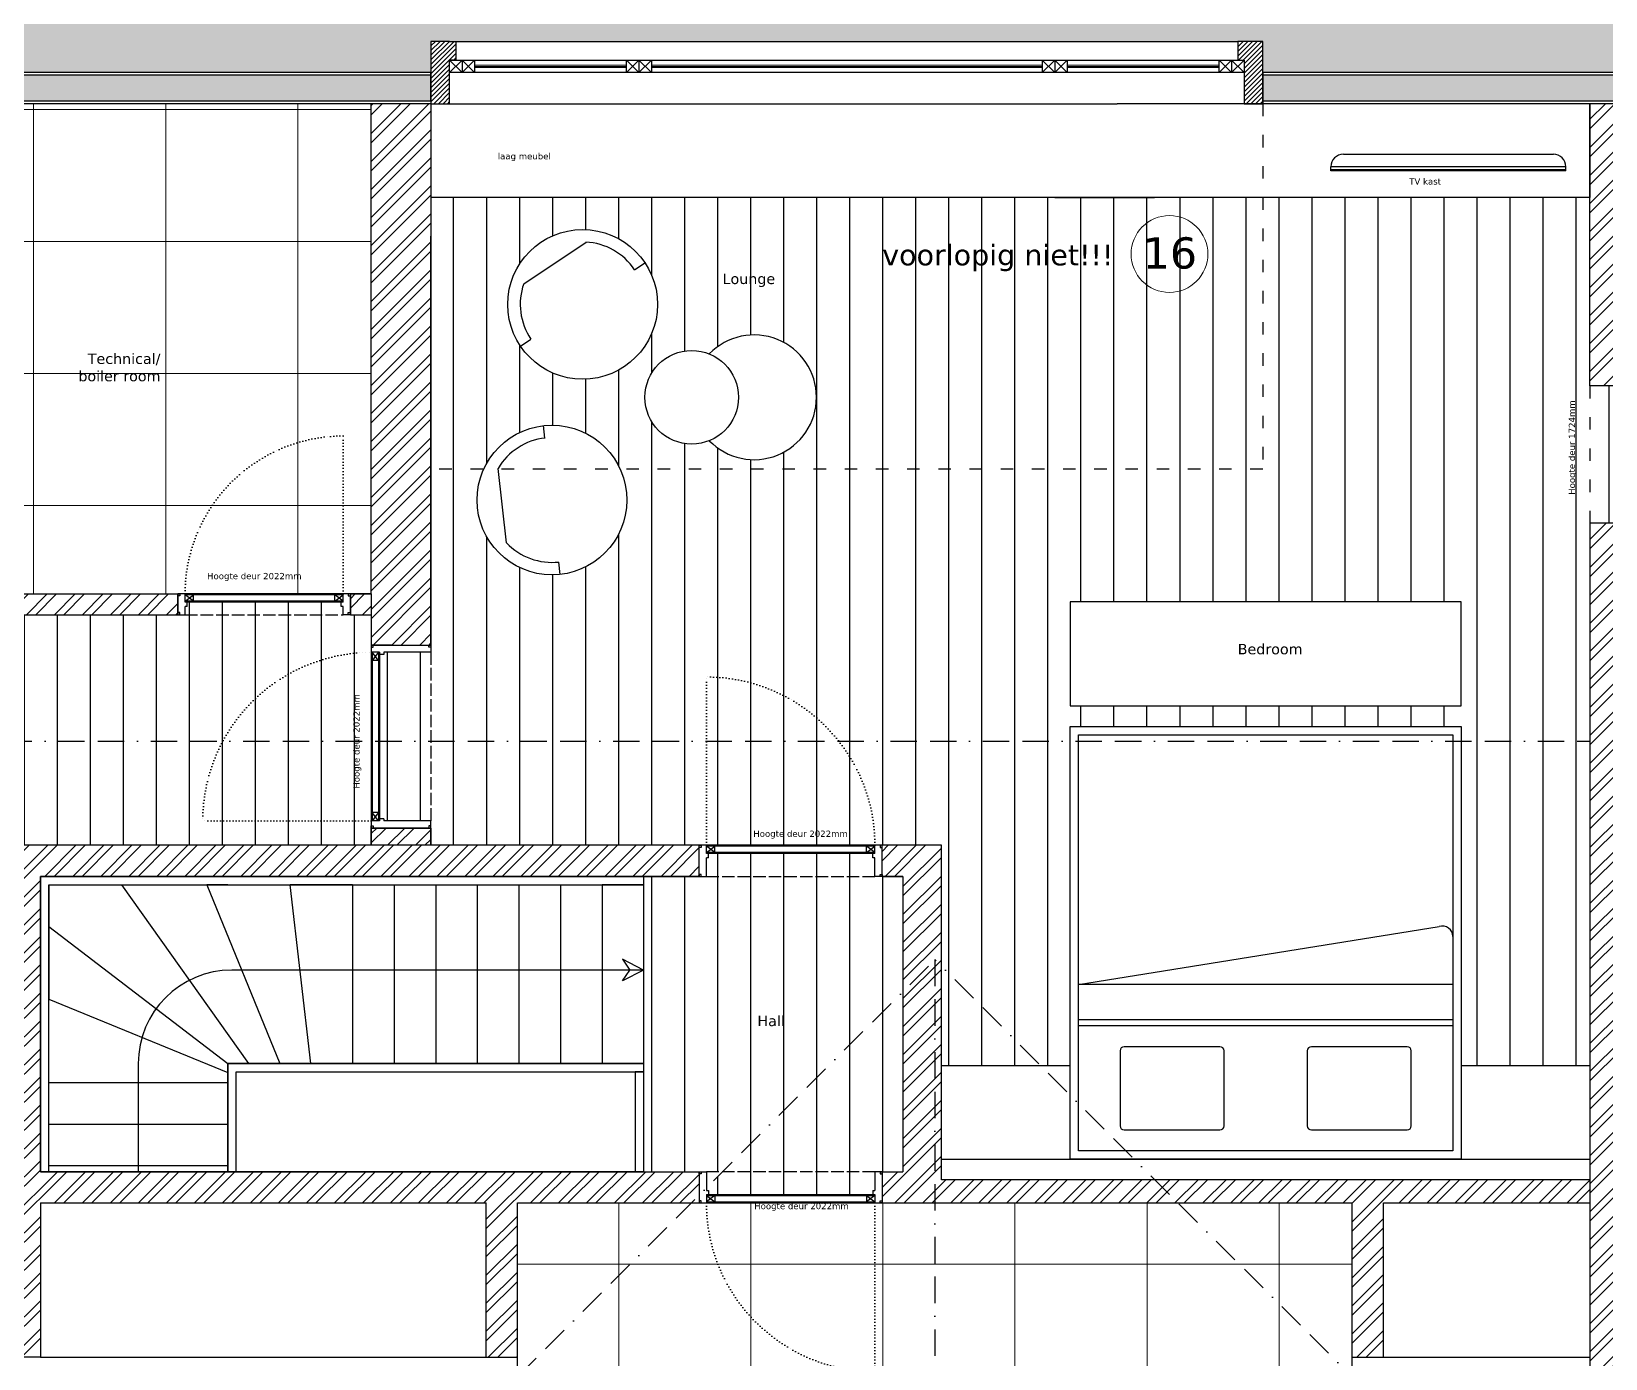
# Model space of a CAD drawing. Header units: millimetres. Extents: x -153917 to -31303, y -39726 to 31262.
# Drawn here: x -146334 to -138765, y -5533 to 849 of the extents above; entities that cross this region are included whole.
import ezdxf

# ---------------------------------------------------------------- set-up
doc = ezdxf.new("R2010")
doc.units = ezdxf.units.MM
doc.header["$LTSCALE"] = 5
for name, pattern in [('ACAD_ISO02W100', [15, 12, -3]), ('ACAD_ISO03W100', [30, 12, -18]), ('ACAD_ISO07W100', [3, 0, -3]), ('BORDERX2', [88.9, 25.4, -12.7, 25.4, -12.7, 0, -12.7])]:
    doc.linetypes.add(name, pattern=pattern)
for name, color, linetype in [('Bemating', 1, 'Continuous'), ('Deuren', 8, 'Continuous'), ('invulling muren', 252, 'Continuous'), ('Meubel', 8, 'Continuous'), ('Meubels', 8, 'Continuous'), ('muren', 7, 'Continuous'), ('ramen', 8, 'Continuous'), ('Tekst', 7, 'Continuous'), ('trap', 8, 'Continuous')]:
    doc.layers.add(name, color=color, linetype=linetype)
doc.layers.add('Nummering schrijnwerkerij', color=80, linetype='Continuous', lineweight=0)
doc.layers.add('verre', color=4, linetype='Continuous', lineweight=0)
doc.layers.add('parket', color=7, linetype='Continuous', true_color=0xe6d6b7)
doc.layers.add('TV', color=7, linetype='Continuous', true_color=0x4a7369)
doc.layers.add('tegel', color=7, linetype='Continuous', lineweight=0, true_color=0xcbcac8)
doc.styles.add('Arial', font='txt.shx')
doc.styles.add('Geneva', font='')
doc.styles.get('Geneva').set_extended_font_data('Geneva')
doc.dimstyles.new('ISO-25', dxfattribs={"dimtxt": 100, "dimasz": 25, "dimexe": 1.25, "dimexo": 0.625, "dimtad": 1, "dimtxsty": 'Standard', "dimblk": 'ARCHTICK', "dimcen": 2.5, "dimse1": 1, "dimse2": 1, "dimadec": 0, "dimazin": 0, "dimtfac": 1, "dimtmove": 0, "dimatfit": 3, "dimfxl": 1, "dimarcsym": 0})
pattern_1 = [(45, (34340.32, -23464.69), (-67.35192, 67.35192), []), (45, (34385.22, -23464.69), (-67.35192, 67.35192), [])]

# ---------------------------------------------------------------- blocks, each defined once
blk = doc.blocks.new('Deur 83cm')
at = {"layer": 'Deuren'}
for p, q in [((0, 0), (-35, 0)), ((0, -100), (0, 0)), ((-830, -100), (-830, 0)), ((-795, 0), (-830, 0)), ((-35, 0), (-795, 0)), ((-795, -40), (-795, 0)), ((-35, -5), (-795, -5)), ((-755, -35), (-795, -5)), ((-795, -35), (-755, -5)), ((-35, -35), (-795, -35)), ((-35, -40), (-795, -40)), ((-795, -100), (-795, -60)), ((-785, -60), (-795, -60)), ((-785, -60), (-785, -40)), ((-755, -35), (-755, -5)), ((-75, -35), (-75, -5)), ((-35, -35), (-75, -5)), ((-75, -35), (-35, -5)), ((-45, -60), (-45, -40)), ((-35, -60), (-45, -60)), ((-35, -40), (-35, 0)), ((-35, -100), (-35, -60)), ((-830, -100), (-795, -100)), ((0, -100), (-35, -100))]:
    blk.add_line(p, q, dxfattribs=at)
for points in [[(0, 0), (-10, 0), (-10, -10), (0, -10)], [(-830, 0), (-820, 0), (-820, -10), (-830, -10)], [(-830, -100), (-820, -100), (-820, -90), (-830, -90)], [(0, -100), (-10, -100), (-10, -90), (0, -90)]]:
    blk.add_lwpolyline(points, close=True, dxfattribs=at)
blk = doc.blocks.new('armzetel')
at = {"layer": 'Meubels'}
for p, q in [((125.5, 272.5), (104.5, 227.1)), ((244.4, 52.6), (118.9, -219.9)), ((-104.5, -227.1), (-125.5, -272.5))]:
    blk.add_line(p, q, dxfattribs=at)
blk.add_circle((0, 0), 300, dxfattribs=at)
for start, end in [(12.15089, 65.28099), (245.28099, 298.41109)]:
    blk.add_arc((0, 0), 250, start, end, dxfattribs=at)
blk = doc.blocks.new('_ArchTick')
at = {"color": 0, "linetype": 'ByBlock', "const_width": 0.15}
blk.add_lwpolyline([(-0.5, -0.5), (0.5, 0.5)], dxfattribs=at)
blk = doc.blocks.new('*D252')
at = {"layer": 'Bemating', "color": 0, "lineweight": -2, "transparency": 16777216}
for p, q in [((-144413.1, 1010.3), (-144413.1, 1261.6)), ((-140413.1, 1260.3), (-144413.1, 1260.3)), ((-140413.1, 1010.3), (-140413.1, 1261.6))]:
    blk.add_line(p, q, dxfattribs=at)
at = {"layer": 'Defpoints', "color": 0, "transparency": 16777216}
for p in [(-144413.1, 1260.3), (-144413.1, 801.3), (-140413.1, 801.3)]:
    blk.add_point(p, dxfattribs=at)
at = {"layer": 'Bemating', "color": 0, "lineweight": -2, "transparency": 16777216, "xscale": 75, "yscale": 75, "zscale": 75, "rotation": 180}
blk.add_blockref('_ArchTick', (-144413.1, 1260.3), dxfattribs=at)
at = {"layer": 'Bemating', "color": 0, "lineweight": -2, "transparency": 16777216, "xscale": 75, "yscale": 75, "zscale": 75}
blk.add_blockref('_ArchTick', (-140413.1, 1260.3), dxfattribs=at)
at = {"layer": 'Bemating', "color": 0, "transparency": 16777216, "insert": (-142413.1, 1311), "char_height": 100, "attachment_point": 5, "style": 'Geneva'}
blk.add_mtext('4000', dxfattribs=at)
blk = doc.blocks.new('*D253')
at = {"layer": 'Bemating', "color": 0, "lineweight": -2, "transparency": 16777216}
for p, q in [((-147077.1, 1010.3), (-147077.1, 1261.6)), ((-144413.1, 1260.3), (-147077.1, 1260.3)), ((-144413.1, 1010.3), (-144413.1, 1261.6))]:
    blk.add_line(p, q, dxfattribs=at)
at = {"layer": 'Defpoints', "color": 0, "transparency": 16777216}
for p in [(-147077.1, 1260.3), (-147077.1, 801.3), (-144413.1, 801.3)]:
    blk.add_point(p, dxfattribs=at)
at = {"layer": 'Bemating', "color": 0, "lineweight": -2, "transparency": 16777216, "xscale": 75, "yscale": 75, "zscale": 75, "rotation": 180}
blk.add_blockref('_ArchTick', (-147077.1, 1260.3), dxfattribs=at)
at = {"layer": 'Bemating', "color": 0, "lineweight": -2, "transparency": 16777216, "xscale": 75, "yscale": 75, "zscale": 75}
blk.add_blockref('_ArchTick', (-144413.1, 1260.3), dxfattribs=at)
at = {"layer": 'Bemating', "color": 0, "transparency": 16777216, "insert": (-145745.1, 1311), "char_height": 100, "attachment_point": 5, "style": 'Geneva'}
blk.add_mtext('2664', dxfattribs=at)

msp = doc.modelspace()

# ---------------------------------------------------------------- hatches: boundary and pattern name
at = {"layer": 'invulling muren', "transparency": 33554477}
h = msp.add_hatch(color=256, dxfattribs=at)
h.dxf.hatch_style = 1
h.paths.add_polyline_path([(-134640.121, 4835.315), (-136990.121, 4835.315), (-137290.121, 4535.315), (-137590.121, 4835.315), (-139940.121, 4835.315), (-139940.121, 1635.315), (-151240.121, 1635.315), (-151240.121, 651.315), (-150640.121, 651.315), (-150640.121, 801.315), (-150400.121, 801.315), (-150370.121, 801.315), (-147077.121, 801.315), (-147077.121, 651.315), (-144413.121, 651.315), (-144413.121, 801.315), (-144323.121, 801.315), (-144293.121, 801.315), (-140413.121, 801.315), (-140413.121, 651.315), (-134640.121, 651.315)], flags=17)
h.paths.add_polyline_path([(-137290.121, 4835.315), (-137590.121, 4835.315), (-137290.121, 4535.315)], flags=16)
h.paths.add_polyline_path([(-136990.121, 4835.315), (-137290.121, 4835.315), (-137290.121, 4535.315)], flags=16)
h.paths.add_polyline_path([(-140240.121, 5135.315), (-134340.121, 5135.315), (-134340.121, 651.315), (-134340.121, 501.315), (-133840.121, 501.315), (-133840.121, 5635.315), (-140740.121, 5635.315), (-140740.121, 2435.315), (-152040.121, 2435.315), (-152040.121, 501.315), (-151540.121, 501.315), (-151540.121, 651.315), (-151540.121, 1935.315), (-150490.121, 1935.315), (-140240.121, 1935.315)])
h.paths.add_polyline_path([(-139940.121, 4835.315), (-134640.121, 4835.315), (-134640.121, 651.315), (-134340.121, 651.315), (-134340.121, 5135.315), (-140240.121, 5135.315), (-140240.121, 1935.315), (-150490.121, 1935.315), (-151540.121, 1935.315), (-151540.121, 651.315), (-151240.121, 651.315), (-151240.121, 1635.315), (-139940.121, 1635.315)], flags=17)
h.paths.add_polyline_path([(-134640.121, -2928.685), (-138540.121, -2928.685), (-138540.121, -5526.685), (-138040.121, -5526.685), (-138040.121, -6264.685), (-134640.121, -6264.685)])
h.paths.add_polyline_path([(-134340.121, -2928.685), (-134640.121, -2928.685), (-134640.121, -6264.685), (-138040.121, -6264.685), (-138040.121, -6564.685), (-134340.121, -6564.685)], flags=17)
h.paths.add_polyline_path([(-133840.121, -2778.685), (-134340.121, -2778.685), (-134340.121, -2928.685), (-134340.121, -6564.685), (-138040.121, -6564.685), (-138040.121, -7064.685), (-133840.121, -7064.685)])
h.paths.add_polyline_path([(-138840.121, -6764.685), (-139833.121, -5771.685), (-139833.121, -8434.685), (-139833.121, -8571.685), (-138840.121, -9564.685)])
h.paths.add_polyline_path([(-138840.121, -5676.685), (-139833.121, -5676.685), (-139833.121, -5771.685), (-138840.121, -6764.685)])
h.paths.add_polyline_path([(-138540.121, -5676.685), (-138840.121, -5676.685), (-138840.121, -6764.685), (-138540.121, -7064.685)])
h.paths.add_polyline_path([(-138040.121, -5526.685), (-138540.121, -5526.685), (-138540.121, -5676.685), (-138540.121, -7064.685), (-138040.121, -7564.685)])
h.paths.add_polyline_path([(-138540.121, -7064.685), (-138840.121, -6764.685), (-138840.121, -9564.685), (-138540.121, -9864.685)])
h.paths.add_polyline_path([(-138040.121, -7564.685), (-138540.121, -7064.685), (-138540.121, -9864.685), (-138040.121, -10364.685)])
h.paths.add_polyline_path([(-139833.121, -8571.685), (-139833.121, -8584.685), (-139983.121, -8584.685), (-141990.121, -8584.685), (-143997.121, -8584.685), (-144147.121, -8584.685), (-144147.121, -8571.685), (-145140.121, -9564.685), (-138840.121, -9564.685)])
h.paths.add_polyline_path([(-138840.121, -9564.685), (-145140.121, -9564.685), (-145440.121, -9864.685), (-138540.121, -9864.685)])
h.paths.add_polyline_path([(-138540.121, -9864.685), (-145440.121, -9864.685), (-145940.121, -10364.685), (-138040.121, -10364.685)])
h.paths.add_polyline_path([(-145440.121, -7064.685), (-145940.121, -7564.685), (-145940.121, -10364.685), (-145440.121, -9864.685)])
h.paths.add_polyline_path([(-145140.121, -6764.685), (-145440.121, -7064.685), (-145440.121, -9864.685), (-145140.121, -9564.685)])
h.paths.add_polyline_path([(-144147.121, -5771.685), (-145140.121, -6764.685), (-145140.121, -9564.685), (-144147.121, -8571.685), (-144147.121, -8434.685)])
h.paths.add_polyline_path([(-144147.121, -5771.685), (-144147.121, -5676.685), (-146290.121, -5676.685), (-146440.121, -5676.685), (-151240.121, -5676.685), (-151240.121, -6764.685), (-145140.121, -6764.685)])
h.paths.add_polyline_path([(-151540.121, -5676.685), (-151540.121, -5526.685), (-152040.121, -5526.685), (-152040.121, -7564.685), (-145940.121, -7564.685), (-145440.121, -7064.685), (-151540.121, -7064.685)])
h.paths.add_polyline_path([(-151240.121, -5676.685), (-151540.121, -5676.685), (-151540.121, -7064.685), (-145440.121, -7064.685), (-145140.121, -6764.685), (-151240.121, -6764.685)])
at = {"layer": 'invulling muren'}
h = msp.add_hatch(dxfattribs=at)
h.set_pattern_fill('ANSI31', color=1, scale=5)
h.set_pattern_definition([(45, (-140490.219, 661.533), (-11.22532, 11.22532), [])])
h.paths.add_polyline_path([(-140413.121, 801.315), (-140503.121, 801.315), (-140533.121, 801.315), (-140533.121, 711.315), (-140503.121, 711.315), (-140503.121, 501.315), (-140413.121, 501.315)])
h.paths.add_polyline_path([(-144293.121, 801.315), (-144323.121, 801.315), (-144413.121, 801.315), (-144413.121, 501.315), (-144323.121, 501.315), (-144323.121, 711.315), (-144293.121, 711.315)])
h = msp.add_hatch(dxfattribs=at)
h.set_pattern_fill('HONEY', color=256, scale=10)
h.set_pattern_definition([(0, (34340.32, -23464.693), (47.625, 27.4963064), [31.75, -63.5]), (120, (34340.32, -23464.693), (-47.625, 27.4963066), [31.75, -63.5]), (60, (34340.32, -23464.693), (1e-07, 54.992613), [-63.5, 31.75])])
h.paths.add_polyline_path([(-140413.121, 638.815), (-140413.121, 513.815), (-134640.121, 513.815), (-134640.121, 638.815)])
h.paths.add_polyline_path([(-147077.121, 638.815), (-147077.121, 513.815), (-144413.121, 513.815), (-144413.121, 638.815)])
h.paths.add_polyline_path([(-150640.121, 513.815), (-150640.121, 638.815), (-151240.121, 638.815), (-151240.121, 513.815)])
h = msp.add_hatch(dxfattribs=at)
h.set_pattern_fill('ANSI32', color=256, scale=10)
h.paths.add_polyline_path([(-147077.121, -564.685), (-146977.121, -564.685), (-146977.121, 501.315), (-147077.121, 501.315)])
h.paths.add_polyline_path([(-146977.121, -1855.685), (-146977.121, -1764.685), (-147077.121, -1764.685), (-147077.121, -1955.685), (-145630.121, -1955.685), (-145630.121, -1855.685)])
h.paths.add_polyline_path([(-144800.121, -1955.685), (-144700.121, -1955.685), (-144700.121, -1855.685), (-144800.121, -1855.685)])
h = msp.add_hatch(dxfattribs=at)
h.set_pattern_fill('ANSI32', color=256, scale=10)
h.set_pattern_definition(pattern_1)
h.paths.add_polyline_path([(-144413.121, -135.685), (-144413.121, 501.315), (-144700.121, 501.315), (-144700.121, -1855.685), (-144700.121, -1955.685), (-144700.121, -2101.685), (-144690.121, -2101.685), (-144600.121, -2101.685), (-144413.121, -2101.685)])
h.paths.add_polyline_path([(-144413.121, -2981.685), (-144423.121, -2981.685), (-144700.121, -2981.685), (-144700.121, -3064.685), (-144413.121, -3064.685)])
h = msp.add_hatch(dxfattribs=at)
h.set_pattern_fill('ANSI32', color=256, scale=10)
h.set_pattern_definition(pattern_1)
h.paths.add_polyline_path([(-138540.121, 501.315), (-138840.121, 501.315), (-138840.121, -855.685), (-138540.121, -855.685)])
h = msp.add_hatch(dxfattribs=at)
h.set_pattern_fill('ANSI32', color=256, scale=10)
h.set_pattern_definition(pattern_1)
h.paths.add_polyline_path([(-138840.121, -4673.685), (-138840.121, -4784.685), (-138840.121, -5676.685), (-138690.121, -5676.685), (-138690.121, -2928.685), (-138690.121, -2868.685), (-138630.121, -2868.685), (-138540.121, -2868.685), (-138540.121, -2778.685), (-138540.121, -1515.685), (-138840.121, -1515.685)])
h = msp.add_hatch(dxfattribs=at)
h.set_pattern_fill('ANSI32', color=256, scale=10)
h.paths.add_polyline_path([(-143123.121, -4634.685), (-146290.121, -4634.685), (-146290.121, -3214.685), (-143390.121, -3214.685), (-143123.121, -3214.685), (-143123.121, -3064.685), (-146440.121, -3064.685), (-146440.121, -4926.685), (-146440.121, -5526.685), (-146290.121, -5526.685), (-146290.121, -4784.685), (-144147.121, -4784.685), (-144147.121, -5526.685), (-143997.121, -5526.685), (-143997.121, -4784.685), (-143160.121, -4784.685), (-143123.121, -4747.685)])
h.paths.add_polyline_path([(-141958.121, -3064.685), (-142243.121, -3064.685), (-142243.121, -3214.685), (-142143.121, -3214.685), (-142143.121, -3767.685), (-141990.121, -3614.685), (-141958.121, -3646.685)])
h.paths.add_polyline_path([(-141990.121, -3614.685), (-142143.121, -3767.685), (-142143.121, -4634.685), (-142243.121, -4634.685), (-142243.121, -4784.685), (-142143.121, -4784.685), (-141990.121, -4784.685)])
h.paths.add_polyline_path([(-140931.121, -4673.685), (-141958.121, -4673.685), (-141958.121, -3646.685), (-141990.121, -3614.685), (-141990.121, -4784.685), (-140820.121, -4784.685)])
h.paths.add_polyline_path([(-138840.121, -4673.685), (-140931.121, -4673.685), (-140820.121, -4784.685), (-139983.121, -4784.685), (-139983.121, -5526.685), (-139833.121, -5526.685), (-139833.121, -4784.685), (-138840.121, -4784.685)])
at = {"layer": 'parket'}
h = msp.add_hatch(dxfattribs=at)
h.set_pattern_fill('LINE', color=256, scale=50, angle=90)
h.paths.add_polyline_path([(-135440.121, 81.315), (-136220.121, 81.315), (-136220.121, -678.685), (-135440.121, -678.685)], flags=17)
h.paths.add_polyline_path([(-136960.121, 81.315), (-138120.121, 81.315), (-138120.121, -678.685), (-136960.121, -678.685)], flags=16)
h.paths.add_polyline_path([(-135440.121, 501.315), (-138540.121, 501.315), (-138540.121, -855.685), (-138540.121, -1185.685), (-135980.121, -1185.685), (-135980.121, -1014.421), (-135920.121, -1014.421), (-135920.121, -914.421), (-135620.121, -914.421), (-135620.121, -994.421), (-135900.121, -994.421), (-135900.121, -1014.421), (-135620.121, -1014.421), (-135440.121, -1014.421), (-135440.121, -698.685), (-136240.121, -698.685), (-136240.121, 101.315), (-135440.121, 101.315)])
h.paths.add_polyline_path([(-136960.121, 81.315), (-136960.121, -678.685), (-138120.121, -678.685), (-138120.121, 81.315)], flags=16)
h.paths.add_polyline_path([(-145414.387, -2564.685), (-151210.121, -2564.685), (-151210.121, -2944.685), (-151210.121, -2974.685), (-151240.121, -2974.685), (-151240.121, -4926.685), (-146440.121, -4926.685), (-146440.121, -3064.685), (-144700.121, -3064.685), (-144700.121, -2981.685), (-144700.121, -2946.685), (-145510.121, -2946.685, -0.12339816)])
h.paths.add_polyline_path([(-149340.121, -3064.685), (-148340.121, -3064.685), (-147340.121, -3064.685), (-147340.121, -3664.685), (-148340.121, -3664.685), (-149340.121, -3664.685), (-150340.121, -3664.685), (-150340.121, -3064.685)], flags=0)
h.paths.add_polyline_path([(-147340.121, -3064.685), (-147340.121, -3664.685), (-150340.121, -3664.685), (-150340.121, -3064.685)], flags=16)
h.paths.add_polyline_path([(-149358.121, -3082.685), (-149358.121, -3646.685), (-150322.121, -3646.685), (-150322.121, -3082.685)], flags=0)
h.paths.add_polyline_path([(-149322.121, -3082.685), (-148358.121, -3082.685), (-148358.121, -3646.685), (-149322.121, -3646.685)], flags=0)
h.paths.add_polyline_path([(-148322.121, -3082.685), (-147358.121, -3082.685), (-147358.121, -3646.685), (-148322.121, -3646.685)], flags=0)
h.paths.add_polyline_path([(-144700.121, -2136.685, 0.27667373), (-145414.387, -2564.685), (-144700.121, -2564.685)])
h.paths.add_polyline_path([(-144700.121, -2564.685), (-145414.387, -2564.685, 0.12339816), (-145510.121, -2946.685), (-144700.121, -2946.685)])
h.paths.add_polyline_path([(-144835.121, -1915.685), (-144845.121, -1915.685), (-144845.121, -1895.685), (-145585.121, -1895.685), (-145585.121, -1915.685), (-145595.121, -1915.685), (-145595.121, -1955.685), (-144835.121, -1955.685)])
h.paths.add_polyline_path([(-144413.121, -2136.685), (-144640.121, -2136.685), (-144640.121, -2146.685), (-144660.121, -2146.685), (-144660.121, -2564.685), (-144413.121, -2564.685)])
h.paths.add_polyline_path([(-144413.121, -2564.685), (-144660.121, -2564.685), (-144660.121, -2936.685), (-144640.121, -2936.685), (-144640.121, -2946.685), (-144413.121, -2946.685)])
h.paths.add_polyline_path([(-142143.121, -3214.685), (-142243.121, -3214.685), (-142253.121, -3214.685), (-142278.121, -3214.685), (-143088.121, -3214.685), (-143123.121, -3214.685), (-143390.121, -3214.685), (-143390.121, -4114.685), (-143390.121, -4634.685), (-143123.121, -4634.685), (-143113.121, -4634.685), (-143088.121, -4634.685), (-143010.121, -4634.685), (-142143.121, -3767.685)])
h.paths.add_polyline_path([(-142278.121, -3124.685), (-142288.121, -3124.685), (-142288.121, -3104.685), (-143078.121, -3104.685), (-143078.121, -3124.685), (-143088.121, -3124.685), (-143088.121, -3214.685), (-142278.121, -3214.685)])
h.paths.add_polyline_path([(-142143.121, -3767.685), (-143010.121, -4634.685), (-142278.121, -4634.685), (-142243.121, -4634.685), (-142143.121, -4634.685)], flags=17)
h.paths.add_polyline_path([(-142278.121, -4634.685), (-143010.121, -4634.685), (-143088.121, -4712.685), (-143088.121, -4724.685), (-143078.121, -4724.685), (-143078.121, -4744.685), (-142288.121, -4744.685), (-142288.121, -4724.685), (-142278.121, -4724.685)])
h.paths.add_polyline_path([(-141113.121, 51.315), (-144413.121, 51.315), (-144413.121, -1255.685), (-144158.851, -1255.685, -0.6448589), (-143502.99, -1255.685), (-141113.121, -1255.685)])
h.paths.add_polyline_path([(-144043.403, -463.39, -1), (-143323.403, -463.39, -1)], flags=16)
h.paths.add_polyline_path([(-143074.596, -701.664, -2.47206616), (-143074.596, -1118.826, -0.53184552), (-143383.971, -910.245, -0.53184552)], flags=16)
h.paths.add_polyline_path([(-138840.121, -1515.685), (-138840.121, -855.685), (-138840.121, 51.315), (-138880.121, 51.315), (-139280.121, 51.315), (-141113.121, 51.315), (-141113.121, -1255.685), (-143502.99, -1255.685, -0.10672525), (-143470.92, -1404.216, -1), (-144190.92, -1404.216, -0.10672525), (-144158.851, -1255.685), (-144413.121, -1255.685), (-144413.121, -2101.685), (-144413.121, -2111.685), (-144413.121, -2136.685), (-144413.121, -2564.685), (-143088.121, -2564.685), (-143088.121, -2254.685, -0.23032565), (-142450.861, -2564.685), (-141339.121, -2564.685), (-141339.121, -2493.685), (-139459.121, -2493.685), (-139459.121, -2564.685), (-138840.121, -2564.685)])
h.paths.add_polyline_path([(-141339.121, -1893.685), (-139459.121, -1893.685), (-139459.121, -2393.685), (-141339.121, -2393.685)], flags=16)
h.paths.add_polyline_path([(-143088.121, -2564.685), (-144413.121, -2564.685), (-144413.121, -2946.685), (-144413.121, -2981.685), (-144413.121, -3064.685), (-143123.121, -3064.685), (-143113.121, -3064.685), (-143088.121, -3064.685)])
h.paths.add_polyline_path([(-143088.121, -2254.685), (-143088.121, -2564.685), (-142450.861, -2564.685, 0.23032565)])
h.paths.add_polyline_path([(-142450.861, -2564.685), (-143088.121, -2564.685), (-143088.121, -3064.685), (-142278.121, -3064.685, 0.16787223)])
h.paths.add_polyline_path([(-141339.121, -2564.685), (-142450.861, -2564.685, -0.16787223), (-142278.121, -3064.685), (-142243.121, -3064.685), (-141958.121, -3064.685), (-141958.121, -3646.685), (-141481.121, -4123.685), (-141339.121, -4123.685)])
h.paths.add_polyline_path([(-141958.121, -3646.685), (-141958.121, -4123.685), (-141481.121, -4123.685)], flags=17)
h.paths.add_polyline_path([(-138840.121, -2564.685), (-139459.121, -2564.685), (-139459.121, -4123.685), (-138840.121, -4123.685)])
h.paths.add_polyline_path([(-138540.121, -855.685), (-138840.121, -855.685), (-138840.121, -1515.685), (-138540.121, -1515.685)])
h.paths.add_polyline_path([(-135440.121, -1414.421), (-135900.121, -1414.421), (-135900.121, -1434.421), (-135620.121, -1434.421), (-135620.121, -1514.421), (-135920.121, -1514.421), (-135920.121, -1414.421), (-135980.121, -1414.421), (-135980.121, -1185.685), (-138540.121, -1185.685), (-138540.121, -1515.685), (-138540.121, -2328.685), (-138500.121, -2328.685), (-137896.121, -2328.685), (-137292.121, -2328.685), (-136688.121, -2328.685), (-136084.121, -2328.685), (-135480.121, -2328.685), (-135440.121, -2328.685)])
h.paths.add_polyline_path([(-138894.266, -1390.743), (-138894.266, -919.88), (-138959.413, -919.88), (-138959.413, -1390.743)], flags=24)
h.paths.add_polyline_path([(-136203.181, -665), (-135824.756, -665), (-135824.756, -599.852), (-136203.181, -599.852)], flags=24)
h.paths.add_polyline_path([(-138103.181, -665), (-137724.756, -665), (-137724.756, -599.852), (-138103.181, -599.852)], flags=8)
edge = h.paths.add_edge_path()
edge.add_line((-150740.121, -2198.813), (-150740.121, -2158.813))
edge.add_line((-150740.121, -2158.813), (-150340.121, -2158.813))
edge.add_line((-150340.121, -2158.813), (-150340.121, -2198.813))
edge.add_arc((-150350.121, -2198.813), 10, 270, 360, ccw=False)
edge.add_line((-150350.121, -2208.813), (-150730.121, -2208.813))
edge.add_arc((-150730.121, -2198.813), 10, 180, 270, ccw=False)
edge = h.paths.add_edge_path()
edge.add_line((-150328.988, -1955.685), (-150339.535, -2124.437))
edge.add_arc((-150349.516, -2123.813), 10, 270, 356.4236656, ccw=False)
edge.add_line((-150349.516, -2133.813), (-150730.727, -2133.813))
edge.add_arc((-150730.727, -2123.813), 10, 183.5763344, 270, ccw=False)
edge.add_line((-150740.707, -2124.437), (-150751.254, -1955.685))
edge.add_line((-150751.254, -1955.685), (-151240.121, -1955.685))
edge.add_line((-151240.121, -1955.685), (-151240.121, -2154.685))
edge.add_line((-151240.121, -2154.685), (-151210.121, -2154.685))
edge.add_line((-151210.121, -2154.685), (-151210.121, -2564.685))
edge.add_line((-151210.121, -2564.685), (-145414.387, -2564.685))
edge.add_arc((-144700.121, -2946.685), 810, 90, 151.8614729, ccw=False)
edge.add_line((-144700.121, -2136.685), (-144700.121, -2101.685))
edge.add_line((-144700.121, -2101.685), (-144700.121, -1955.685))
edge.add_line((-144700.121, -1955.685), (-144800.121, -1955.685))
edge.add_line((-144800.121, -1955.685), (-144835.121, -1955.685))
edge.add_line((-144835.121, -1955.685), (-145595.121, -1955.685))
edge.add_line((-145595.121, -1955.685), (-145630.121, -1955.685))
edge.add_line((-145630.121, -1955.685), (-147077.121, -1955.685))
edge.add_line((-147077.121, -1955.685), (-148225.121, -1955.685))
edge.add_line((-148225.121, -1955.685), (-148985.121, -1955.685))
edge.add_line((-148985.121, -1955.685), (-150328.988, -1955.685))
at = {"layer": 'tegel'}
h = msp.add_hatch(dxfattribs=at)
h.set_pattern_fill('NET', color=256, scale=200, angle=90)
h.set_pattern_definition([(90, (-145053.8, -1430.8), (-635, 4e-14), []), (180, (-145053.8, -1430.8), (-8e-14, -635), [])])
h.paths.add_polyline_path([(-144835.121, -1095.685, 0.41421356), (-145595.121, -1855.685), (-144835.121, -1855.685)], flags=17)
h.paths.add_polyline_path([(-144700.121, 501.315), (-146977.121, 501.315), (-146977.121, -564.685), (-146377.121, -564.685), (-146377.121, -1764.685), (-146977.121, -1764.685), (-146977.121, -1855.685), (-145630.121, -1855.685), (-145595.121, -1855.685, -0.41421356), (-144835.121, -1095.685), (-144835.121, -1855.685), (-144800.121, -1855.685), (-144700.121, -1855.685)])
h = msp.add_hatch(dxfattribs=at)
h.set_pattern_fill('NET', color=256, scale=200, angle=90)
h.paths.add_polyline_path([(-141990.121, -4784.685), (-142143.121, -4784.685), (-142243.121, -4784.685), (-142253.121, -4784.685), (-142278.121, -4784.685), (-142278.121, -5594.685, -0.41421356), (-143088.121, -4784.685), (-143123.121, -4784.685), (-143160.121, -4784.685), (-143997.121, -5621.685), (-143997.121, -8421.685), (-141990.121, -6414.685)])
h.paths.add_polyline_path([(-139983.121, -5621.685), (-140820.121, -4784.685), (-141990.121, -4784.685), (-141990.121, -6414.685), (-139983.121, -8421.685)])
h.paths.add_polyline_path([(-139983.121, -4784.685), (-140820.121, -4784.685), (-139983.121, -5621.685)], flags=17)
h.paths.add_polyline_path([(-141990.121, -6414.685), (-143997.121, -8421.685), (-143997.121, -8434.685), (-141990.121, -8434.685), (-139983.121, -8434.685), (-139983.121, -8421.685)])
h.paths.add_polyline_path([(-143160.121, -4784.685), (-143997.121, -4784.685), (-143997.121, -5621.685)], flags=17)
h.paths.add_polyline_path([(-142278.121, -4784.685), (-143088.121, -4784.685, 0.41421356), (-142278.121, -5594.685)], flags=17)
h.paths.add_polyline_path([(-142869.959, -4832.198), (-142399.096, -4832.198), (-142399.096, -4767.05), (-142869.959, -4767.05)], flags=9)
at = {"layer": 'TV'}
msp.add_hatch(color=256, dxfattribs=at).paths.add_polyline_path([(-140085.741, 183.315), (-140085.741, 178.315), (-138955.741, 178.315), (-138955.741, 183.315)])

# ---------------------------------------------------------------- linework, layer by layer
at = {"layer": 'Deuren', "linetype": 'ACAD_ISO07W100'}
for p, q in [((-144835.121, -1855.685), (-144835.121, -1095.685)), ((-143088.121, -3064.685), (-143088.121, -2254.685)), ((-144700.121, -2946.685), (-145510.121, -2946.685)), ((-142278.121, -4784.685), (-142278.121, -5594.685))]:
    msp.add_line(p, q, dxfattribs=at)
at = {"layer": 'Deuren', "linetype": 'ACAD_ISO02W100'}
for p, q in [((-145595.121, -1955.685), (-144835.121, -1955.685)), ((-144413.121, -2136.685), (-144413.121, -2946.685)), ((-143088.121, -3214.685), (-142278.121, -3214.685)), ((-142278.121, -4634.685), (-143088.121, -4634.685))]:
    msp.add_line(p, q, dxfattribs=at)
at = {"layer": 'Deuren'}
for p, q in [((-144600.121, -2101.685), (-144700.121, -2101.685)), ((-144700.121, -2101.685), (-144700.121, -2136.685)), ((-144413.121, -2101.685), (-144413.121, -2136.685)), ((-144700.121, -2136.685), (-144700.121, -2896.685)), ((-144660.121, -2136.685), (-144700.121, -2136.685)), ((-144695.121, -2136.685), (-144695.121, -2946.685)), ((-144665.121, -2136.685), (-144695.121, -2176.685)), ((-144665.121, -2176.685), (-144695.121, -2136.685)), ((-144665.121, -2176.685), (-144695.121, -2176.685)), ((-144665.121, -2136.685), (-144665.121, -2946.685)), ((-144660.121, -2136.685), (-144660.121, -2946.685)), ((-144640.121, -2146.685), (-144660.121, -2146.685)), ((-144413.121, -2136.685), (-144640.121, -2136.685)), ((-144640.121, -2136.685), (-144640.121, -2146.685)), ((-144700.121, -2946.685), (-144700.121, -2981.685)), ((-144660.121, -2946.685), (-144700.121, -2946.685)), ((-144665.121, -2906.685), (-144695.121, -2906.685)), ((-144665.121, -2906.685), (-144695.121, -2946.685)), ((-144665.121, -2946.685), (-144695.121, -2906.685)), ((-144640.121, -2936.685), (-144660.121, -2936.685)), ((-144640.121, -2936.685), (-144640.121, -2946.685)), ((-144413.121, -2946.685), (-144640.121, -2946.685)), ((-144413.121, -2981.685), (-144413.121, -2946.685)), ((-144423.121, -2981.685), (-144700.121, -2981.685)), ((-143123.121, -3164.685), (-143123.121, -3064.685)), ((-143088.121, -3064.685), (-143123.121, -3064.685)), ((-142278.121, -3064.685), (-143088.121, -3064.685)), ((-143088.121, -3104.685), (-143088.121, -3064.685)), ((-142278.121, -3069.685), (-143088.121, -3069.685)), ((-143048.121, -3099.685), (-143088.121, -3069.685)), ((-143088.121, -3099.685), (-143048.121, -3069.685)), ((-142278.121, -3099.685), (-143088.121, -3099.685)), ((-143048.121, -3099.685), (-143048.121, -3069.685)), ((-142318.121, -3099.685), (-142318.121, -3069.685)), ((-142278.121, -3099.685), (-142318.121, -3069.685)), ((-142318.121, -3099.685), (-142278.121, -3069.685)), ((-142243.121, -3064.685), (-142278.121, -3064.685)), ((-142278.121, -3104.685), (-142278.121, -3064.685)), ((-142243.121, -3164.685), (-142243.121, -3064.685)), ((-142278.121, -3104.685), (-143088.121, -3104.685)), ((-143088.121, -3214.685), (-143088.121, -3124.685)), ((-143078.121, -3124.685), (-143088.121, -3124.685)), ((-143078.121, -3124.685), (-143078.121, -3104.685)), ((-142288.121, -3124.685), (-142288.121, -3104.685)), ((-142278.121, -3124.685), (-142288.121, -3124.685)), ((-142278.121, -3214.685), (-142278.121, -3124.685)), ((-143123.121, -3214.685), (-143088.121, -3214.685)), ((-142243.121, -3214.685), (-142278.121, -3214.685)), ((-143123.121, -4634.685), (-143088.121, -4634.685)), ((-143123.121, -4684.685), (-143123.121, -4784.685)), ((-143088.121, -4634.685), (-143088.121, -4724.685)), ((-142278.121, -4634.685), (-142278.121, -4724.685)), ((-142243.121, -4634.685), (-142278.121, -4634.685)), ((-142243.121, -4684.685), (-142243.121, -4784.685)), ((-143088.121, -4724.685), (-143078.121, -4724.685)), ((-143088.121, -4744.685), (-142278.121, -4744.685)), ((-143088.121, -4744.685), (-143088.121, -4784.685)), ((-143088.121, -4749.685), (-142278.121, -4749.685)), ((-143088.121, -4749.685), (-143048.121, -4779.685)), ((-143048.121, -4749.685), (-143088.121, -4779.685)), ((-143078.121, -4724.685), (-143078.121, -4744.685)), ((-143048.121, -4749.685), (-143048.121, -4779.685)), ((-142318.121, -4749.685), (-142318.121, -4779.685)), ((-142318.121, -4749.685), (-142278.121, -4779.685)), ((-142278.121, -4749.685), (-142318.121, -4779.685)), ((-142288.121, -4724.685), (-142288.121, -4744.685)), ((-142288.121, -4724.685), (-142278.121, -4724.685)), ((-142278.121, -4744.685), (-142278.121, -4784.685)), ((-143123.121, -4784.685), (-143088.121, -4784.685)), ((-143088.121, -4779.685), (-142278.121, -4779.685)), ((-143088.121, -4784.685), (-142278.121, -4784.685)), ((-142278.121, -4784.685), (-142243.121, -4784.685))]:
    msp.add_line(p, q, dxfattribs=at)
for points in [[(-144700.121, -2101.685), (-144700.121, -2111.685), (-144690.121, -2111.685), (-144690.121, -2101.685)], [(-144413.121, -2101.685), (-144413.121, -2111.685), (-144423.121, -2111.685), (-144423.121, -2101.685)], [(-144700.121, -2981.685), (-144700.121, -2971.685), (-144690.121, -2971.685), (-144690.121, -2981.685)], [(-144413.121, -2981.685), (-144413.121, -2971.685), (-144423.121, -2971.685), (-144423.121, -2981.685)], [(-143123.121, -3064.685), (-143113.121, -3064.685), (-143113.121, -3074.685), (-143123.121, -3074.685)], [(-142243.121, -3064.685), (-142253.121, -3064.685), (-142253.121, -3074.685), (-142243.121, -3074.685)], [(-143123.121, -3214.685), (-143113.121, -3214.685), (-143113.121, -3204.685), (-143123.121, -3204.685)], [(-142243.121, -3214.685), (-142253.121, -3214.685), (-142253.121, -3204.685), (-142243.121, -3204.685)], [(-143123.121, -4634.685), (-143113.121, -4634.685), (-143113.121, -4644.685), (-143123.121, -4644.685)], [(-142243.121, -4634.685), (-142253.121, -4634.685), (-142253.121, -4644.685), (-142243.121, -4644.685)], [(-143123.121, -4784.685), (-143113.121, -4784.685), (-143113.121, -4774.685), (-143123.121, -4774.685)], [(-142243.121, -4784.685), (-142253.121, -4784.685), (-142253.121, -4774.685), (-142243.121, -4774.685)]]:
    msp.add_lwpolyline(points, close=True, dxfattribs=at)
at = {"layer": 'Deuren', "linetype": 'ACAD_ISO07W100'}
for centre, radius, start, end in [((-144835.121, -1855.685), 760, 90, 180.3778833), ((-144700.121, -2946.685), 810, 89.6454976, 180), ((-143088.121, -3064.685), 810, 0, 90), ((-142278.121, -4784.685), 810, 180, 270)]:
    msp.add_arc(centre, radius, start, end, dxfattribs=at)
at = {"layer": 'Meubel'}
for p, q in [((-139280.121, 501.315), (-139680.121, 501.315)), ((-138840.121, 501.315), (-138840.121, 51.315)), ((-140025.741, 258.315), (-139015.741, 258.315)), ((-138955.741, 198.315), (-140085.741, 198.315)), ((-140085.741, 178.315), (-140085.741, 198.315)), ((-140085.741, 178.315), (-140085.741, 198.315)), ((-138955.741, 183.315), (-140085.741, 183.315)), ((-138955.741, 178.315), (-140085.741, 178.315)), ((-138955.741, 178.315), (-138955.741, 198.315)), ((-138840.121, 51.315), (-144413.121, 51.315)), ((-141413.121, 51.315), (-141373.121, 51.315)), ((-141373.121, 51.315), (-140973.121, 51.315)), ((-140973.121, 51.315), (-140933.121, 51.315)), ((-139280.121, 51.315), (-139320.121, 51.315)), ((-138880.121, 51.315), (-139280.121, 51.315)), ((-138840.121, 51.315), (-138880.121, 51.315)), ((-144413.121, -2101.685), (-144413.121, -135.685)), ((-139459.121, -1893.685), (-141339.121, -1893.685)), ((-141339.121, -1893.685), (-141339.121, -2393.685)), ((-139459.121, -2393.685), (-139459.121, -1893.685)), ((-141339.121, -2393.685), (-139459.121, -2393.685)), ((-144413.121, -3064.685), (-144413.121, -2981.685)), ((-141958.121, -4573.685), (-141958.121, -4123.685)), ((-141958.121, -4123.685), (-141339.121, -4123.685)), ((-139459.121, -4123.685), (-138840.121, -4123.685)), ((-141958.121, -4673.685), (-141958.121, -4573.685)), ((-141958.121, -4573.685), (-138840.121, -4573.685))]:
    msp.add_line(p, q, dxfattribs=at)
for points in [[(-139459.121, -2493.685), (-139459.121, -4573.685), (-141339.121, -4573.685), (-141339.121, -2493.685)], [(-139499.121, -2533.685), (-139499.121, -4533.685), (-141299.121, -4533.685), (-141299.121, -2533.685)]]:
    msp.add_lwpolyline(points, close=True, dxfattribs=at)
msp.add_circle((-143158.971, -910.245), 225, dxfattribs=at)
for centre, radius, start, end in [((-140025.741, 198.315), 60, 90, 180), ((-139015.741, 198.315), 60, 0, 90), ((-142858.971, -910.245), 300, 224.0486257, 135.9513743)]:
    msp.add_arc(centre, radius, start, end, dxfattribs=at)
at = {"layer": 'Meubels'}
for p, q in [((-141299.121, -4533.685), (-141299.121, -2533.685)), ((-139499.121, -2533.685), (-139499.121, -4533.685)), ((-141299.121, -3733.685), (-139564.932, -3455.622)), ((-140399.121, -3733.685), (-141299.121, -3733.685)), ((-139499.121, -3733.685), (-140399.121, -3733.685)), ((-140399.121, -3903.685), (-141299.121, -3903.685)), ((-140399.121, -3933.685), (-141299.121, -3933.685)), ((-139499.121, -3903.685), (-140399.121, -3903.685)), ((-139499.121, -3933.685), (-140399.121, -3933.685)), ((-140399.121, -4533.685), (-141299.121, -4533.685)), ((-139499.121, -4533.685), (-140399.121, -4533.685))]:
    msp.add_line(p, q, dxfattribs=at)
for points in [[(-141099.121, -4053.685), (-141099.121, -4413.685, 0.41421356), (-141079.121, -4433.685), (-140619.121, -4433.685, 0.41421356), (-140599.121, -4413.685), (-140599.121, -4053.685, 0.41421356), (-140619.121, -4033.685), (-141079.121, -4033.685, 0.41421356)], [(-140199.121, -4053.685), (-140199.121, -4413.685, 0.41421356), (-140179.121, -4433.685), (-139719.121, -4433.685, 0.41421356), (-139699.121, -4413.685), (-139699.121, -4053.685, 0.41421356), (-139719.121, -4033.685), (-140179.121, -4033.685, 0.41421356)]]:
    msp.add_lwpolyline(points, format="xyb", close=True, dxfattribs=at)
msp.add_arc((-139549.121, -3503.056), 50, 0, 108.4349488, dxfattribs=at)
at = {"layer": 'muren'}
for p, q in [((-144323.121, 801.315), (-144413.121, 801.315)), ((-144413.121, 801.315), (-144413.121, 501.315)), ((-144323.121, 801.315), (-140533.121, 801.315)), ((-144323.121, 801.315), (-144293.121, 801.315)), ((-144293.121, 801.315), (-144293.121, 711.315)), ((-140503.121, 801.315), (-140533.121, 801.315)), ((-140533.121, 801.315), (-140533.121, 711.315)), ((-140413.121, 801.315), (-140503.121, 801.315)), ((-140413.121, 501.315), (-140413.121, 801.315)), ((-140413.121, 501.315), (-140413.121, 801.315)), ((-144323.121, 501.315), (-144323.121, 711.315)), ((-144293.121, 711.315), (-144323.121, 711.315)), ((-140533.121, 711.315), (-140503.121, 711.315)), ((-140503.121, 711.315), (-140503.121, 501.315)), ((-144413.121, 651.315), (-147077.121, 651.315)), ((-144413.121, 638.815), (-147077.121, 638.815)), ((-144413.121, 513.815), (-144413.121, 651.315)), ((-144413.121, 651.315), (-144413.121, 501.315)), ((-138840.121, 651.315), (-140413.121, 651.315)), ((-134340.121, 651.315), (-140413.121, 651.315)), ((-140413.121, 651.315), (-140413.121, 501.315)), ((-138840.121, 638.815), (-140413.121, 638.815)), ((-134640.121, 638.815), (-140413.121, 638.815)), ((-144413.121, 501.315), (-149280.121, 501.315)), ((-144413.121, 513.815), (-147077.121, 513.815)), ((-144700.121, -1855.685), (-144700.121, 501.315)), ((-144413.121, 501.315), (-144413.121, -2101.685)), ((-144413.121, 501.315), (-144323.121, 501.315)), ((-144323.121, 501.315), (-141113.121, 501.315)), ((-138840.121, 501.315), (-141113.121, 501.315)), ((-134640.121, 501.315), (-140503.121, 501.315)), ((-140503.121, 501.315), (-140413.121, 501.315)), ((-138840.121, 513.815), (-140413.121, 513.815)), ((-134640.121, 513.815), (-140413.121, 513.815)), ((-138840.121, -855.685), (-138840.121, 501.315)), ((-138540.121, -855.685), (-138840.121, -855.685)), ((-138540.121, -1515.685), (-138840.121, -1515.685)), ((-138840.121, -1515.685), (-138840.121, -4673.685)), ((-146977.121, -1855.685), (-145630.121, -1855.685)), ((-145630.121, -1855.685), (-145630.121, -1955.685)), ((-144800.121, -1855.685), (-144700.121, -1855.685)), ((-144700.121, -1855.685), (-144800.121, -1855.685)), ((-144800.121, -1855.685), (-144800.121, -1955.685)), ((-144700.121, -1855.685), (-144700.121, -1955.685)), ((-147077.121, -1955.685), (-145630.121, -1955.685)), ((-144800.121, -1955.685), (-144700.121, -1955.685)), ((-144700.121, -1955.685), (-144700.121, -3064.685)), ((-144700.121, -2101.685), (-144413.121, -2101.685)), ((-138840.121, -2564.685), (-138840.121, -4784.685)), ((-144700.121, -3064.685), (-144700.121, -2981.685)), ((-144700.121, -2981.685), (-144413.121, -2981.685)), ((-144413.121, -2981.685), (-144413.121, -3064.685)), ((-143123.121, -3064.685), (-146440.121, -3064.685)), ((-143123.121, -3064.685), (-146440.121, -3064.685)), ((-143123.121, -3214.685), (-143123.121, -3064.685)), ((-141958.121, -3064.685), (-142243.121, -3064.685)), ((-142243.121, -3214.685), (-142243.121, -3064.685)), ((-141958.121, -4673.685), (-141958.121, -3064.685)), ((-146290.121, -3214.685), (-146290.121, -4634.685)), ((-143123.121, -3214.685), (-146290.121, -3214.685)), ((-146290.121, -3214.685), (-143123.121, -3214.685)), ((-146290.121, -3214.685), (-146290.121, -4634.685)), ((-142143.121, -3214.685), (-142243.121, -3214.685)), ((-142243.121, -3214.685), (-142143.121, -3214.685)), ((-142143.121, -3214.685), (-142243.121, -3214.685)), ((-142143.121, -3214.685), (-142143.121, -4634.685)), ((-146290.121, -4634.685), (-143123.121, -4634.685)), ((-143123.121, -4634.685), (-143123.121, -4784.685)), ((-143123.121, -4634.685), (-143123.121, -4784.685)), ((-142243.121, -4634.685), (-142143.121, -4634.685)), ((-142243.121, -4634.685), (-142243.121, -4784.685)), ((-142243.121, -4634.685), (-142243.121, -4784.685)), ((-138840.121, -4673.685), (-141958.121, -4673.685)), ((-146290.121, -4784.685), (-146290.121, -5526.685)), ((-146290.121, -4784.685), (-144147.121, -4784.685)), ((-146290.121, -4784.685), (-146290.121, -5526.685)), ((-144147.121, -5526.685), (-144147.121, -4784.685)), ((-143997.121, -4784.685), (-143123.121, -4784.685)), ((-143997.121, -8434.685), (-143997.121, -4784.685)), ((-142243.121, -4784.685), (-142143.121, -4784.685)), ((-142143.121, -4784.685), (-139983.121, -4784.685)), ((-139983.121, -8434.685), (-139983.121, -4784.685)), ((-139833.121, -4784.685), (-138840.121, -4784.685)), ((-139833.121, -5526.685), (-139833.121, -4784.685)), ((-138840.121, -4784.685), (-138840.121, -5676.685)), ((-146290.121, -5526.685), (-151240.121, -5526.685)), ((-146290.121, -5526.685), (-151240.121, -5526.685)), ((-146290.121, -5526.685), (-143997.121, -5526.685)), ((-139983.121, -5526.685), (-138840.121, -5526.685))]:
    msp.add_line(p, q, dxfattribs=at)
at = {"layer": 'muren', "linetype": 'ACAD_ISO03W100'}
for p, q in [((-140413.121, 501.315), (-140413.121, -1255.685)), ((-138840.121, -855.685), (-138840.121, -1515.685)), ((-140413.121, -1255.685), (-144413.121, -1255.685))]:
    msp.add_line(p, q, dxfattribs=at)
at = {"layer": 'muren', "color": 6, "linetype": 'BORDERX2'}
for p, q in [((-151540.121, -2564.685), (-138840.121, -2564.685)), ((-143997.121, -5621.685), (-141990.121, -3614.685)), ((-138840.121, -6764.685), (-141990.121, -3614.685)), ((-141990.121, -3614.685), (-141990.121, -6414.685))]:
    msp.add_line(p, q, dxfattribs=at)
at = {"layer": 'muren'}
msp.add_lwpolyline([(-146290.121, -3214.685), (-143390.121, -3214.685), (-143390.121, -4634.685), (-146290.121, -4634.685)], close=True, dxfattribs=at)
at = {"layer": 'Nummering schrijnwerkerij'}
msp.add_circle((-140861.807, -221.073), 184.725, dxfattribs=at)
at = {"layer": 'ramen'}
for p, q in [((-144323.121, 711.315), (-140503.121, 711.315)), ((-144323.121, 651.315), (-144323.121, 711.315)), ((-144323.121, 711.315), (-144263.121, 711.315)), ((-144263.121, 651.315), (-144323.121, 711.315)), ((-144323.121, 651.315), (-144263.121, 711.315)), ((-144263.121, 711.315), (-144263.121, 651.315)), ((-144263.121, 711.315), (-144203.121, 711.315)), ((-144203.121, 651.315), (-144263.121, 711.315)), ((-144263.121, 651.315), (-144203.121, 711.315)), ((-144203.121, 711.315), (-144203.121, 651.315)), ((-144203.121, 711.315), (-144203.121, 651.315)), ((-143473.121, 651.315), (-143473.121, 711.315)), ((-143413.121, 651.315), (-143473.121, 711.315)), ((-143473.121, 651.315), (-143413.121, 711.315)), ((-143413.121, 711.315), (-143413.121, 651.315)), ((-143413.121, 711.315), (-143413.121, 651.315)), ((-143353.121, 651.315), (-143413.121, 711.315)), ((-143413.121, 651.315), (-143353.121, 711.315)), ((-143353.121, 711.315), (-143353.121, 651.315)), ((-143353.121, 711.315), (-143353.121, 651.315)), ((-141413.121, 651.315), (-141473.121, 711.315)), ((-141473.121, 651.315), (-141413.121, 711.315)), ((-141473.121, 711.315), (-141473.121, 651.315)), ((-141413.121, 711.315), (-141413.121, 651.315)), ((-141353.121, 651.315), (-141413.121, 711.315)), ((-141413.121, 651.315), (-141353.121, 711.315)), ((-141353.121, 711.315), (-141353.121, 651.315)), ((-141353.121, 711.315), (-141353.121, 651.315)), ((-140623.121, 651.315), (-140623.121, 711.315)), ((-140563.121, 651.315), (-140623.121, 711.315)), ((-140623.121, 651.315), (-140563.121, 711.315)), ((-140563.121, 711.315), (-140563.121, 651.315)), ((-140503.121, 651.315), (-140563.121, 711.315)), ((-140563.121, 651.315), (-140503.121, 711.315)), ((-140503.121, 711.315), (-140503.121, 651.315)), ((-140503.121, 711.315), (-140503.121, 651.315)), ((-140503.121, 711.315), (-140503.121, 651.315)), ((-140503.121, 651.315), (-144323.121, 651.315))]:
    msp.add_line(p, q, dxfattribs=at)
at = {"layer": 'trap'}
for p, q in [((-143390.121, -3214.685), (-143390.121, -4114.685)), ((-146250.121, -3254.685), (-146250.121, -3454.685)), ((-146250.121, -3254.685), (-146000.121, -3254.685)), ((-146250.121, -3254.685), (-146250.121, -3454.685)), ((-146000.121, -3254.685), (-145900.121, -3254.685)), ((-145900.121, -3254.685), (-145290.121, -4114.685)), ((-145390.121, -3254.685), (-145490.121, -3254.685)), ((-144990.121, -4114.685), (-145090.121, -3254.685)), ((-144990.121, -3254.685), (-145040.121, -3254.685)), ((-144790.121, -3254.685), (-144790.121, -4114.685)), ((-144590.121, -3254.685), (-144590.121, -4114.685)), ((-144390.121, -3254.685), (-144390.121, -4114.685)), ((-144190.121, -3254.685), (-144190.121, -4114.685)), ((-143990.121, -3254.685), (-143990.121, -4114.685)), ((-143790.121, -3254.685), (-143790.121, -4114.685)), ((-143390.121, -3254.685), (-143590.121, -3254.685)), ((-143590.121, -3254.685), (-143590.121, -4114.685)), ((-146250.121, -3454.685), (-145390.121, -4114.685)), ((-146250.121, -3454.685), (-146250.121, -3804.685)), ((-146250.121, -3454.685), (-146250.121, -3804.685)), ((-143390.121, -3664.685), (-143491.647, -3612.191)), ((-143491.647, -3612.191), (-143456.677, -3664.685)), ((-143390.121, -3664.685), (-145370.121, -3664.685)), ((-143390.121, -3664.685), (-143491.647, -3717.178)), ((-143491.647, -3717.178), (-143456.677, -3664.685)), ((-146250.121, -3804.685), (-145390.121, -4156.735)), ((-145820.121, -4114.685), (-145820.121, -4634.685)), ((-143390.121, -4114.685), (-145390.121, -4114.685)), ((-145390.121, -4114.685), (-145390.121, -4634.685)), ((-145390.121, -4114.685), (-145290.121, -4114.685)), ((-145390.121, -4156.735), (-145390.121, -4256.735)), ((-145190.121, -4114.685), (-145040.121, -4114.685)), ((-145190.121, -4114.685), (-144790.121, -4114.685)), ((-145190.121, -4114.685), (-145140.121, -4114.685)), ((-143390.121, -4154.685), (-143430.121, -4154.685)), ((-143430.121, -4154.685), (-143430.121, -4634.685)), ((-145390.121, -4206.735), (-146250.121, -4206.735)), ((-145390.121, -4406.735), (-146250.121, -4406.735)), ((-145390.121, -4606.735), (-146250.121, -4606.735))]:
    msp.add_line(p, q, dxfattribs=at)
for points in [[(-146290.121, -4634.685), (-146290.121, -3214.685), (-143390.121, -3214.685)], [(-146250.121, -4634.685), (-146250.121, -3254.685), (-143390.121, -3254.685)], [(-145490.121, -3254.685), (-145140.121, -4114.685)], [(-144790.121, -3254.685), (-145040.121, -3254.685), (-145090.121, -3254.685)], [(-145390.121, -4634.685), (-145390.121, -4114.685), (-143390.121, -4114.685)], [(-145350.121, -4634.685), (-145350.121, -4154.685), (-143390.121, -4154.685)]]:
    msp.add_lwpolyline(points, dxfattribs=at)
msp.add_arc((-145370.121, -4114.685), 450, 90, 180, dxfattribs=at)
at = {"layer": 'verre'}
for p, q in [((-144203.121, 686.315), (-143473.121, 686.315)), ((-144203.121, 681.315), (-143473.121, 681.315)), ((-144203.121, 681.315), (-143473.121, 681.315)), ((-143353.121, 686.315), (-142473.121, 686.315)), ((-143353.121, 686.315), (-143323.121, 686.315)), ((-143353.121, 681.315), (-142473.121, 681.315)), ((-143353.121, 681.315), (-143323.121, 681.315)), ((-143353.121, 681.315), (-143323.121, 681.315)), ((-142473.121, 686.315), (-141473.121, 686.315)), ((-142473.121, 681.315), (-141473.121, 681.315)), ((-141353.121, 686.315), (-140623.121, 686.315)), ((-141353.121, 681.315), (-140623.121, 681.315)), ((-141353.121, 681.315), (-140950.121, 681.315)), ((-144203.121, 676.315), (-143473.121, 676.315)), ((-143353.121, 676.315), (-142473.121, 676.315)), ((-142473.121, 676.315), (-141473.121, 676.315)), ((-141353.121, 676.315), (-140623.121, 676.315))]:
    msp.add_line(p, q, dxfattribs=at)

# ---------------------------------------------------------------- block references
at = {"layer": 'Meubel', "xscale": 1.2, "yscale": 1.2, "zscale": 1.2}
for p, rotation in [((-143683.403, -463.39), 148.5189267052184), ((-143830.92, -1404.216), 211.1313572705668)]:
    msp.add_blockref('armzetel', p, dxfattribs=dict(at, rotation=rotation))
at = {"layer": 'muren'}
msp.add_blockref('Deur 83cm', (-144800.121, -1855.685), dxfattribs=at)

# ---------------------------------------------------------------- texts
at = {"layer": 'Nummering schrijnwerkerij', "insert": (-140990.843, -140.895), "char_height": 150, "attachment_point": 1}
msp.add_mtext_dynamic_manual_height_columns('{\\fVerdana|b0|i0|c0|p34;16}', width=315.86058, gutter_width=12.5, heights=[0], dxfattribs=at)
at = {"layer": 'Tekst', "char_height": 30, "attachment_point": 1}
for s, insert in [('{\\fVerdana|b0|i0|c0|p34;laag meubel}', (-144091.831, 264.212)), ('{\\fVerdana|b0|i0|c0|p34;TV kast}', (-139709.025, 142.886)), ('{\\fVerdana|b0|i0|c0|p34;Hoogte deur 2022mm}', (-145489.31, -1754.899)), ('{\\fVerdana|b0|i0|c0|p34;Hoogte deur 2022mm}', (-142862.951, -2994.028)), ('{\\fVerdana|b0|i0|c0|p34;Hoogte deur 2022mm}', (-142858.43, -4784.685))]:
    msp.add_mtext_dynamic_manual_height_columns(s, width=513.71165, gutter_width=12.5, heights=[0], dxfattribs=dict(at, insert=insert))
at = {"layer": 'Tekst', "insert": (-142243.018, -175.62), "char_height": 100, "width": 2800, "attachment_point": 1, "style": 'Arial'}
msp.add_mtext('{\\fVerdana|b0|i0|c0|p34;\\C1;voorlopig niet!!!}', dxfattribs=at)
at = {"layer": 'Tekst', "char_height": 50, "width": 1582.58803, "attachment_point": 3}
for s, insert in [('{\\fVerdana|b0|i0|c0|p34;Lounge}', (-142757.626, -315.483)), ('{\\fVerdana|b0|i0|c0|p34;Technical/\\Pboiler room}', (-145713.367, -699.848)), ('{\\fVerdana|b0|i0|c0|p34;Bedroom}', (-140221.859, -2096.203)), ('{\\fVerdana|b0|i0|c0|p34;Hall}', (-142711.391, -3884.285))]:
    msp.add_mtext(s, dxfattribs=dict(at, insert=insert))
at = {"layer": 'Tekst', "char_height": 30, "attachment_point": 1, "rotation": 90}
for s, insert in [('{\\fVerdana|b0|i0|c0|p34;Hoogte deur 1724mm}', (-138941.779, -1379.213)), ('{\\fVerdana|b0|i0|c0|p34;Hoogte deur 2022mm}', (-144786.157, -2792.387))]:
    msp.add_mtext_dynamic_manual_height_columns(s, width=513.71165, gutter_width=12.5, heights=[0], dxfattribs=dict(at, insert=insert))

# ---------------------------------------------------------------- dimensions: what is measured, and where the dimension line sits
at = {"layer": 'Bemating'}
for base, p1, p2, picture, middle in [((-147077.121, 1260.325), (-144413.121, 801.315), (-147077.121, 801.315), '*D253', (-145745.121, 1310.95)), ((-144413.121, 1260.325), (-140413.121, 801.315), (-144413.121, 801.315), '*D252', (-142413.121, 1310.95))]:
    dim = msp.add_linear_dim(base=base, p1=p1, p2=p2, dimstyle='ISO-25', override={"dimasz": 75, "dimtxsty": 'Geneva', "dimse1": 0, "dimse2": 0, "dimtmove": 1, "dimfxl": 250, "dimfxlon": 1}, dxfattribs=at)
    dim.commit()
    dim.dimension.update_dxf_attribs({"geometry": picture, "text_midpoint": middle})

doc.saveas('drawing.dxf')
